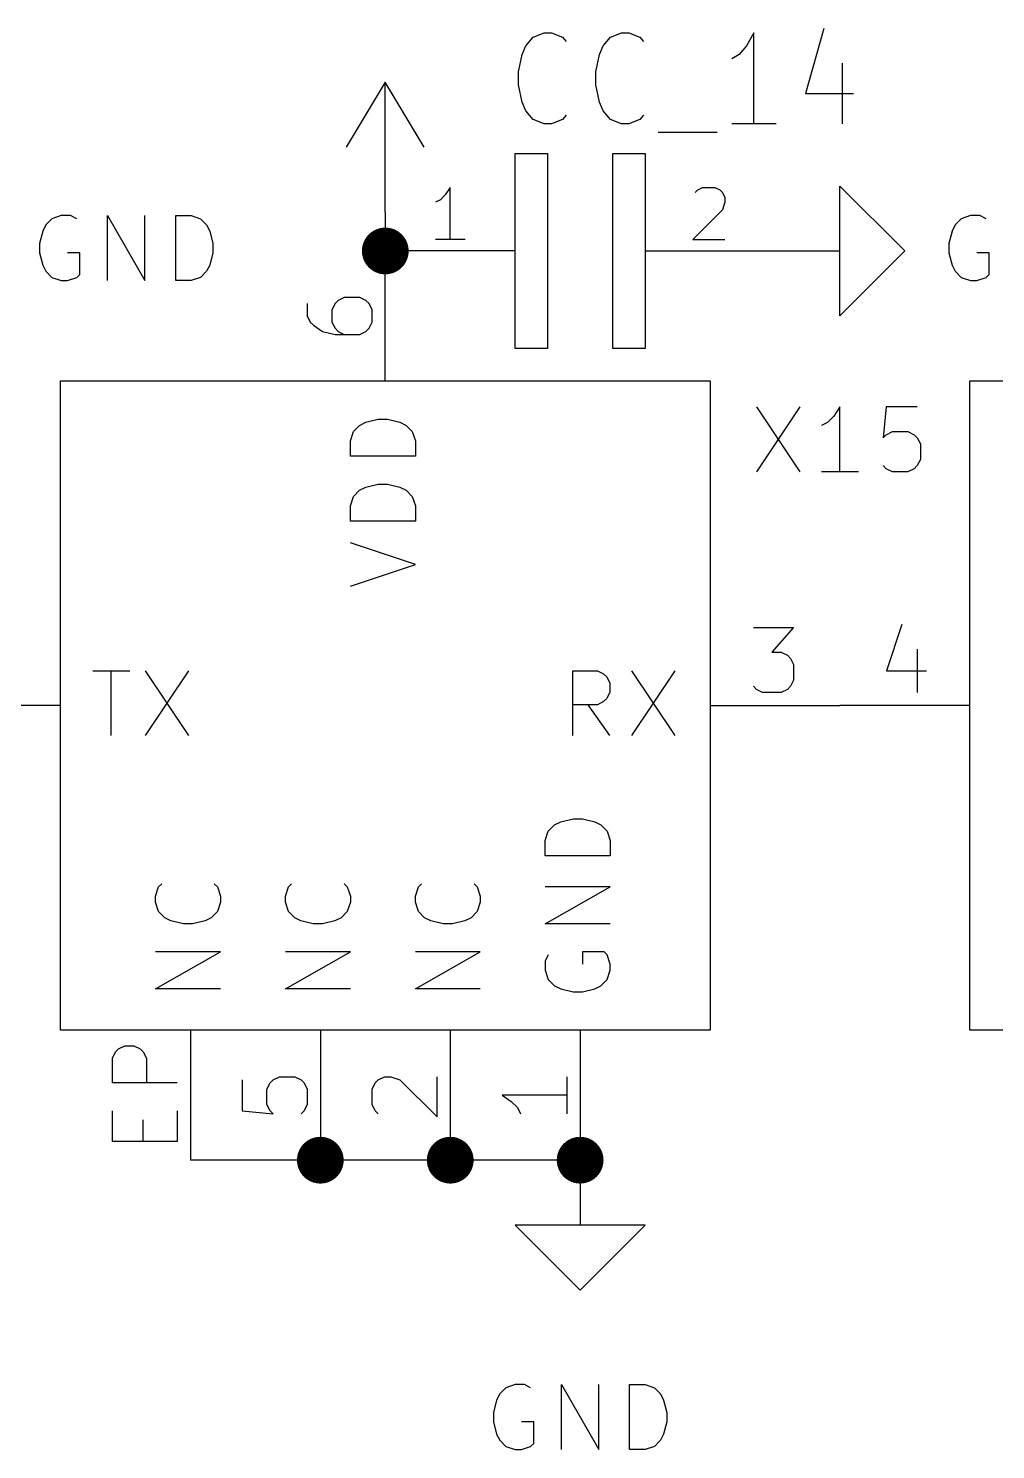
# Model space of a CAD drawing. Header units: millimetres. Extents: x 10 to 287, y -200 to -10.
# Drawn here: x 88.78 to 107.69, y -169.24 to -141.44 of the extents above; entities that cross this region are included whole.
import ezdxf

# ---------------------------------------------------------------- set-up
doc = ezdxf.new("R2010")
doc.units = ezdxf.units.MM
for name, color, linetype in [('GREENSIXTYFIVE', 129, 'CONTINUOUS'), ('LIGHTGREEN', 92, 'CONTINUOUS'), ('LIGHTRED', 12, 'CONTINUOUS'), ('RED', 14, 'CONTINUOUS')]:
    doc.layers.add(name, color=color, linetype=linetype)

msp = doc.modelspace()

# ---------------------------------------------------------------- linework, layer by layer
at = {"layer": 'GREENSIXTYFIVE', "linetype": 'CONTINUOUS'}
for p, q in [((104.3348, -141.444), (103.9749, -142.714)), ((104.3348, -141.444), (103.9749, -142.714)), ((98.5055, -141.7826), (98.6494, -141.6133)), ((98.5055, -141.7826), (98.6494, -141.6133)), ((98.6494, -141.6133), (98.8653, -141.5286)), ((98.6494, -141.6133), (98.8653, -141.5286)), ((98.8653, -141.5286), (99.0092, -141.5286)), ((98.8653, -141.5286), (99.0092, -141.5286)), ((99.0092, -141.5286), (99.2251, -141.6133)), ((99.0092, -141.5286), (99.2251, -141.6133)), ((99.2251, -141.6133), (99.2971, -141.698)), ((99.2251, -141.6133), (99.2971, -141.698)), ((100.0168, -141.7826), (100.1607, -141.6133)), ((100.0168, -141.7826), (100.1607, -141.6133)), ((100.1607, -141.6133), (100.3766, -141.5286)), ((100.1607, -141.6133), (100.3766, -141.5286)), ((100.3766, -141.5286), (100.5205, -141.5286)), ((100.3766, -141.5286), (100.5205, -141.5286)), ((100.5205, -141.5286), (100.7364, -141.6133)), ((100.5205, -141.5286), (100.7364, -141.6133)), ((100.7364, -141.6133), (100.8084, -141.698)), ((100.7364, -141.6133), (100.8084, -141.698)), ((102.9674, -141.5286), (102.8235, -141.7826)), ((102.9674, -141.5286), (102.8235, -141.7826)), ((102.9674, -143.3066), (102.9674, -141.5286)), ((102.9674, -143.3066), (102.9674, -141.5286)), ((98.3615, -142.2906), (98.4335, -141.952)), ((98.3615, -142.2906), (98.4335, -141.952)), ((98.4335, -141.952), (98.5055, -141.7826)), ((98.4335, -141.952), (98.5055, -141.7826)), ((99.8728, -142.2906), (99.9448, -141.952)), ((99.8728, -142.2906), (99.9448, -141.952)), ((99.9448, -141.952), (100.0168, -141.7826)), ((99.9448, -141.952), (100.0168, -141.7826)), ((102.6796, -141.952), (102.5356, -142.0366)), ((102.6796, -141.952), (102.5356, -142.0366)), ((102.8235, -141.7826), (102.6796, -141.952)), ((102.8235, -141.7826), (102.6796, -141.952)), ((98.3615, -142.5446), (98.3615, -142.2906)), ((98.3615, -142.5446), (98.3615, -142.2906)), ((99.8728, -142.5446), (99.8728, -142.2906)), ((99.8728, -142.5446), (99.8728, -142.2906)), ((104.6946, -142.1213), (104.6946, -143.3066)), ((104.6946, -142.1213), (104.6946, -143.3066)), ((98.4335, -142.8833), (98.3615, -142.5446)), ((98.4335, -142.8833), (98.3615, -142.5446)), ((99.9448, -142.8833), (99.8728, -142.5446)), ((99.9448, -142.8833), (99.8728, -142.5446)), ((103.9749, -142.714), (104.9105, -142.714)), ((103.9749, -142.714), (104.9105, -142.714)), ((98.5055, -143.0526), (98.4335, -142.8833)), ((98.5055, -143.0526), (98.4335, -142.8833)), ((98.6494, -143.222), (98.5055, -143.0526)), ((98.6494, -143.222), (98.5055, -143.0526)), ((100.0168, -143.0526), (99.9448, -142.8833)), ((100.0168, -143.0526), (99.9448, -142.8833)), ((100.1607, -143.222), (100.0168, -143.0526)), ((100.1607, -143.222), (100.0168, -143.0526)), ((98.8653, -143.3066), (98.6494, -143.222)), ((98.8653, -143.3066), (98.6494, -143.222)), ((99.0092, -143.3066), (98.8653, -143.3066)), ((99.0092, -143.3066), (98.8653, -143.3066)), ((99.2251, -143.222), (99.0092, -143.3066)), ((99.2251, -143.222), (99.0092, -143.3066)), ((99.2971, -143.1373), (99.2251, -143.222)), ((99.2971, -143.1373), (99.2251, -143.222)), ((100.3766, -143.3066), (100.1607, -143.222)), ((100.3766, -143.3066), (100.1607, -143.222)), ((100.5205, -143.3066), (100.3766, -143.3066)), ((100.5205, -143.3066), (100.3766, -143.3066)), ((100.7364, -143.222), (100.5205, -143.3066)), ((100.7364, -143.222), (100.5205, -143.3066)), ((100.8084, -143.1373), (100.7364, -143.222)), ((100.8084, -143.1373), (100.7364, -143.222)), ((103.3992, -143.3066), (102.5356, -143.3066)), ((103.3992, -143.3066), (102.5356, -143.3066)), ((101.0963, -143.476), (102.2477, -143.476)), ((101.0963, -143.476), (102.2477, -143.476)), ((89.12, -145.2866), (89.0595, -145.4075)), ((89.12, -145.2866), (89.0595, -145.4075)), ((89.241, -145.1656), (89.12, -145.2866)), ((89.241, -145.1656), (89.12, -145.2866)), ((89.4224, -145.1051), (89.241, -145.1656)), ((89.4224, -145.1051), (89.241, -145.1656)), ((89.6038, -145.1051), (89.4224, -145.1051)), ((89.6038, -145.1051), (89.4224, -145.1051)), ((89.7248, -145.1656), (89.6038, -145.1051)), ((89.7248, -145.1656), (89.6038, -145.1051)), ((90.3295, -146.3751), (90.3295, -145.1051)), ((90.3295, -145.1051), (91.0552, -146.3751)), ((90.3295, -146.3751), (90.3295, -145.1051)), ((90.3295, -145.1051), (91.0552, -146.3751)), ((91.0552, -146.3751), (91.0552, -145.1051)), ((91.0552, -146.3751), (91.0552, -145.1051)), ((91.66, -146.3751), (91.66, -145.1051)), ((91.66, -145.1051), (91.9624, -145.1051)), ((91.66, -146.3751), (91.66, -145.1051)), ((91.66, -145.1051), (91.9624, -145.1051)), ((91.9624, -145.1051), (92.1438, -145.1656)), ((91.9624, -145.1051), (92.1438, -145.1656)), ((92.1438, -145.1656), (92.2648, -145.2866)), ((92.1438, -145.1656), (92.2648, -145.2866)), ((92.2648, -145.2866), (92.3253, -145.4075)), ((92.2648, -145.2866), (92.3253, -145.4075)), ((106.9, -145.2866), (106.8395, -145.4075)), ((106.9, -145.2866), (106.8395, -145.4075)), ((107.021, -145.1656), (106.9, -145.2866)), ((107.021, -145.1656), (106.9, -145.2866)), ((107.2024, -145.1051), (107.021, -145.1656)), ((107.2024, -145.1051), (107.021, -145.1656)), ((107.3838, -145.1051), (107.2024, -145.1051)), ((107.3838, -145.1051), (107.2024, -145.1051)), ((107.5048, -145.1656), (107.3838, -145.1051)), ((107.5048, -145.1656), (107.3838, -145.1051)), ((89.0595, -145.4075), (88.9991, -145.6494)), ((89.0595, -145.4075), (88.9991, -145.6494)), ((92.3253, -145.4075), (92.3857, -145.6494)), ((92.3253, -145.4075), (92.3857, -145.6494)), ((106.8395, -145.4075), (106.7791, -145.6494)), ((106.8395, -145.4075), (106.7791, -145.6494)), ((88.9991, -145.6494), (88.9991, -145.8308)), ((88.9991, -145.6494), (88.9991, -145.8308)), ((88.9991, -145.8308), (89.0595, -146.0727)), ((88.9991, -145.8308), (89.0595, -146.0727)), ((89.7852, -145.8308), (89.5433, -145.8308)), ((89.7852, -145.8308), (89.5433, -145.8308)), ((89.7852, -146.2542), (89.7852, -145.8308)), ((89.7852, -146.2542), (89.7852, -145.8308)), ((92.3857, -145.8308), (92.3253, -146.0727)), ((92.3857, -145.8308), (92.3253, -146.0727)), ((92.3857, -145.6494), (92.3857, -145.8308)), ((92.3857, -145.6494), (92.3857, -145.8308)), ((106.7791, -145.6494), (106.7791, -145.8308)), ((106.7791, -145.6494), (106.7791, -145.8308)), ((106.7791, -145.8308), (106.8395, -146.0727)), ((106.7791, -145.8308), (106.8395, -146.0727)), ((107.5652, -145.8308), (107.3233, -145.8308)), ((107.5652, -145.8308), (107.3233, -145.8308)), ((107.5652, -146.2542), (107.5652, -145.8308)), ((107.5652, -146.2542), (107.5652, -145.8308)), ((89.0595, -146.0727), (89.12, -146.1937)), ((89.0595, -146.0727), (89.12, -146.1937)), ((92.3253, -146.0727), (92.2648, -146.1937)), ((92.3253, -146.0727), (92.2648, -146.1937)), ((106.8395, -146.0727), (106.9, -146.1937)), ((106.8395, -146.0727), (106.9, -146.1937)), ((89.12, -146.1937), (89.241, -146.3147)), ((89.12, -146.1937), (89.241, -146.3147)), ((89.241, -146.3147), (89.4224, -146.3751)), ((89.241, -146.3147), (89.4224, -146.3751)), ((89.4224, -146.3751), (89.5433, -146.3751)), ((89.4224, -146.3751), (89.5433, -146.3751)), ((89.5433, -146.3751), (89.7248, -146.3147)), ((89.5433, -146.3751), (89.7248, -146.3147)), ((89.7248, -146.3147), (89.7852, -146.2542)), ((89.7248, -146.3147), (89.7852, -146.2542)), ((91.9624, -146.3751), (91.66, -146.3751)), ((91.9624, -146.3751), (91.66, -146.3751)), ((92.1438, -146.3147), (91.9624, -146.3751)), ((92.1438, -146.3147), (91.9624, -146.3751)), ((92.2648, -146.1937), (92.1438, -146.3147)), ((92.2648, -146.1937), (92.1438, -146.3147)), ((106.9, -146.1937), (107.021, -146.3147)), ((106.9, -146.1937), (107.021, -146.3147)), ((107.021, -146.3147), (107.2024, -146.3751)), ((107.021, -146.3147), (107.2024, -146.3751)), ((107.2024, -146.3751), (107.3233, -146.3751)), ((107.2024, -146.3751), (107.3233, -146.3751)), ((107.3233, -146.3751), (107.5048, -146.3147)), ((107.3233, -146.3751), (107.5048, -146.3147)), ((107.5048, -146.3147), (107.5652, -146.2542)), ((107.5048, -146.3147), (107.5652, -146.2542)), ((103.0151, -148.845), (103.8617, -150.115)), ((103.8617, -148.845), (103.0151, -150.115)), ((103.0151, -148.845), (103.8617, -150.115)), ((103.8617, -148.845), (103.0151, -150.115)), ((104.6479, -148.845), (104.527, -149.0265)), ((104.6479, -148.845), (104.527, -149.0265)), ((104.6479, -150.115), (104.6479, -148.845)), ((104.6479, -150.115), (104.6479, -148.845)), ((105.555, -148.845), (105.4946, -149.4498)), ((105.555, -148.845), (105.4946, -149.4498)), ((106.1598, -148.845), (105.555, -148.845)), ((106.1598, -148.845), (105.555, -148.845)), ((95.136, -149.3278), (95.257, -149.2068)), ((95.136, -149.3278), (95.257, -149.2068)), ((95.257, -149.2068), (95.3779, -149.1463)), ((95.257, -149.2068), (95.3779, -149.1463)), ((95.3779, -149.1463), (95.6198, -149.0859)), ((95.3779, -149.1463), (95.6198, -149.0859)), ((95.6198, -149.0859), (95.8012, -149.0859)), ((95.6198, -149.0859), (95.8012, -149.0859)), ((95.8012, -149.0859), (96.0431, -149.1463)), ((95.8012, -149.0859), (96.0431, -149.1463)), ((96.0431, -149.1463), (96.1641, -149.2068)), ((96.0431, -149.1463), (96.1641, -149.2068)), ((96.1641, -149.2068), (96.2851, -149.3278)), ((96.1641, -149.2068), (96.2851, -149.3278)), ((104.406, -149.1474), (104.2851, -149.2079)), ((104.406, -149.1474), (104.2851, -149.2079)), ((104.527, -149.0265), (104.406, -149.1474)), ((104.527, -149.0265), (104.406, -149.1474)), ((95.0755, -149.5092), (95.136, -149.3278)), ((95.0755, -149.5092), (95.136, -149.3278)), ((95.0755, -149.8116), (95.0755, -149.5092)), ((95.0755, -149.8116), (95.0755, -149.5092)), ((96.2851, -149.3278), (96.3455, -149.5092)), ((96.2851, -149.3278), (96.3455, -149.5092)), ((96.3455, -149.5092), (96.3455, -149.8116)), ((96.3455, -149.5092), (96.3455, -149.8116)), ((105.4946, -149.4498), (105.555, -149.3893)), ((105.4946, -149.4498), (105.555, -149.3893)), ((105.555, -149.3893), (105.676, -149.3288)), ((105.555, -149.3893), (105.676, -149.3288)), ((105.676, -149.3288), (105.9784, -149.3288)), ((105.676, -149.3288), (105.9784, -149.3288)), ((105.9784, -149.3288), (106.0993, -149.3893)), ((105.9784, -149.3288), (106.0993, -149.3893)), ((106.0993, -149.3893), (106.1598, -149.4498)), ((106.0993, -149.3893), (106.1598, -149.4498)), ((106.1598, -149.4498), (106.2203, -149.5707)), ((106.1598, -149.4498), (106.2203, -149.5707)), ((106.2203, -149.5707), (106.2203, -149.8731)), ((106.2203, -149.5707), (106.2203, -149.8731)), ((96.3455, -149.8116), (95.0755, -149.8116)), ((96.3455, -149.8116), (95.0755, -149.8116)), ((105.555, -150.0546), (105.4946, -149.9941)), ((105.555, -150.0546), (105.4946, -149.9941)), ((105.676, -150.115), (105.555, -150.0546)), ((105.676, -150.115), (105.555, -150.0546)), ((106.0993, -150.0546), (105.9784, -150.115)), ((106.0993, -150.0546), (105.9784, -150.115)), ((106.1598, -149.9941), (106.0993, -150.0546)), ((106.1598, -149.9941), (106.0993, -150.0546)), ((106.2203, -149.8731), (106.1598, -149.9941)), ((106.2203, -149.8731), (106.1598, -149.9941)), ((105.0108, -150.115), (104.2851, -150.115)), ((105.0108, -150.115), (104.2851, -150.115)), ((105.9784, -150.115), (105.676, -150.115)), ((105.9784, -150.115), (105.676, -150.115)), ((95.0755, -150.7792), (95.136, -150.5978)), ((95.0755, -150.7792), (95.136, -150.5978)), ((95.136, -150.5978), (95.257, -150.4768)), ((95.136, -150.5978), (95.257, -150.4768)), ((95.257, -150.4768), (95.3779, -150.4163)), ((95.257, -150.4768), (95.3779, -150.4163)), ((95.3779, -150.4163), (95.6198, -150.3559)), ((95.3779, -150.4163), (95.6198, -150.3559)), ((95.6198, -150.3559), (95.8012, -150.3559)), ((95.6198, -150.3559), (95.8012, -150.3559)), ((95.8012, -150.3559), (96.0431, -150.4163)), ((95.8012, -150.3559), (96.0431, -150.4163)), ((96.0431, -150.4163), (96.1641, -150.4768)), ((96.0431, -150.4163), (96.1641, -150.4768)), ((96.1641, -150.4768), (96.2851, -150.5978)), ((96.1641, -150.4768), (96.2851, -150.5978)), ((96.2851, -150.5978), (96.3455, -150.7792)), ((96.2851, -150.5978), (96.3455, -150.7792)), ((95.0755, -151.0816), (95.0755, -150.7792)), ((95.0755, -151.0816), (95.0755, -150.7792)), ((96.3455, -150.7792), (96.3455, -151.0816)), ((96.3455, -150.7792), (96.3455, -151.0816)), ((96.3455, -151.0816), (95.0755, -151.0816)), ((96.3455, -151.0816), (95.0755, -151.0816)), ((96.3455, -151.9283), (95.0755, -151.5049)), ((96.3455, -151.9283), (95.0755, -151.5049)), ((95.0755, -152.3516), (96.3455, -151.9283)), ((95.0755, -152.3516), (96.3455, -151.9283)), ((90.0369, -154.0035), (90.7626, -154.0035)), ((90.0369, -154.0035), (90.7626, -154.0035)), ((90.3998, -155.2735), (90.3998, -154.0035)), ((90.3998, -155.2735), (90.3998, -154.0035)), ((91.065, -154.0035), (91.9116, -155.2735)), ((91.9116, -154.0035), (91.065, -155.2735)), ((91.065, -154.0035), (91.9116, -155.2735)), ((91.9116, -154.0035), (91.065, -155.2735)), ((99.4228, -155.2735), (99.4228, -154.0035)), ((99.4228, -154.0035), (99.9066, -154.0035)), ((99.4228, -155.2735), (99.4228, -154.0035)), ((99.4228, -154.0035), (99.9066, -154.0035)), ((99.9066, -154.0035), (100.0276, -154.064)), ((99.9066, -154.0035), (100.0276, -154.064)), ((100.0276, -154.064), (100.0881, -154.1245)), ((100.0276, -154.064), (100.0881, -154.1245)), ((100.0881, -154.1245), (100.1485, -154.2454)), ((100.0881, -154.1245), (100.1485, -154.2454)), ((100.5719, -154.0035), (101.4185, -155.2735)), ((101.4185, -154.0035), (100.5719, -155.2735)), ((100.5719, -154.0035), (101.4185, -155.2735)), ((101.4185, -154.0035), (100.5719, -155.2735)), ((100.1485, -154.4269), (100.0881, -154.5478)), ((100.1485, -154.4269), (100.0881, -154.5478)), ((100.1485, -154.2454), (100.1485, -154.4269)), ((100.1485, -154.2454), (100.1485, -154.4269)), ((99.9066, -154.6688), (99.4228, -154.6688)), ((99.9066, -154.6688), (99.4228, -154.6688)), ((100.1485, -155.2735), (99.7252, -154.6688)), ((100.1485, -155.2735), (99.7252, -154.6688)), ((100.0276, -154.6083), (99.9066, -154.6688)), ((100.0276, -154.6083), (99.9066, -154.6688)), ((100.0881, -154.5478), (100.0276, -154.6083)), ((100.0881, -154.5478), (100.0276, -154.6083)), ((99.067, -157.0203), (99.1879, -156.9598)), ((99.067, -157.0203), (99.1879, -156.9598)), ((99.1879, -156.9598), (99.4298, -156.8994)), ((99.1879, -156.9598), (99.4298, -156.8994)), ((99.4298, -156.8994), (99.6112, -156.8994)), ((99.4298, -156.8994), (99.6112, -156.8994)), ((99.6112, -156.8994), (99.8531, -156.9598)), ((99.6112, -156.8994), (99.8531, -156.9598)), ((99.8531, -156.9598), (99.9741, -157.0203)), ((99.8531, -156.9598), (99.9741, -157.0203)), ((98.8855, -157.3227), (98.946, -157.1413)), ((98.8855, -157.3227), (98.946, -157.1413)), ((98.946, -157.1413), (99.067, -157.0203)), ((98.946, -157.1413), (99.067, -157.0203)), ((99.9741, -157.0203), (100.0951, -157.1413)), ((99.9741, -157.0203), (100.0951, -157.1413)), ((100.0951, -157.1413), (100.1555, -157.3227)), ((100.0951, -157.1413), (100.1555, -157.3227)), ((98.8855, -157.6251), (98.8855, -157.3227)), ((98.8855, -157.6251), (98.8855, -157.3227)), ((100.1555, -157.3227), (100.1555, -157.6251)), ((100.1555, -157.3227), (100.1555, -157.6251)), ((100.1555, -157.6251), (98.8855, -157.6251)), ((100.1555, -157.6251), (98.8855, -157.6251)), ((91.2655, -158.4113), (91.326, -158.2298)), ((91.2655, -158.4113), (91.326, -158.2298)), ((91.326, -158.2298), (91.3865, -158.1694)), ((91.326, -158.2298), (91.3865, -158.1694)), ((92.4146, -158.1694), (92.4751, -158.2298)), ((92.4146, -158.1694), (92.4751, -158.2298)), ((92.4751, -158.2298), (92.5355, -158.4113)), ((92.4751, -158.2298), (92.5355, -158.4113)), ((93.8055, -158.4113), (93.866, -158.2298)), ((93.8055, -158.4113), (93.866, -158.2298)), ((93.866, -158.2298), (93.9265, -158.1694)), ((93.866, -158.2298), (93.9265, -158.1694)), ((94.9546, -158.1694), (95.0151, -158.2298)), ((94.9546, -158.1694), (95.0151, -158.2298)), ((95.0151, -158.2298), (95.0755, -158.4113)), ((95.0151, -158.2298), (95.0755, -158.4113)), ((96.3455, -158.4113), (96.406, -158.2298)), ((96.3455, -158.4113), (96.406, -158.2298)), ((96.406, -158.2298), (96.4665, -158.1694)), ((96.406, -158.2298), (96.4665, -158.1694)), ((97.4946, -158.1694), (97.5551, -158.2298)), ((97.4946, -158.1694), (97.5551, -158.2298)), ((97.5551, -158.2298), (97.6155, -158.4113)), ((97.5551, -158.2298), (97.6155, -158.4113)), ((98.8855, -158.9556), (100.1555, -158.2299)), ((100.1555, -158.2299), (98.8855, -158.2299)), ((98.8855, -158.9556), (100.1555, -158.2299)), ((100.1555, -158.2299), (98.8855, -158.2299)), ((91.2655, -158.5322), (91.2655, -158.4113)), ((91.2655, -158.5322), (91.2655, -158.4113)), ((91.326, -158.7136), (91.2655, -158.5322)), ((91.326, -158.7136), (91.2655, -158.5322)), ((92.5355, -158.5322), (92.4751, -158.7136)), ((92.5355, -158.5322), (92.4751, -158.7136)), ((92.5355, -158.4113), (92.5355, -158.5322)), ((92.5355, -158.4113), (92.5355, -158.5322)), ((93.8055, -158.5322), (93.8055, -158.4113)), ((93.8055, -158.5322), (93.8055, -158.4113)), ((93.866, -158.7136), (93.8055, -158.5322)), ((93.866, -158.7136), (93.8055, -158.5322)), ((95.0755, -158.5322), (95.0151, -158.7136)), ((95.0755, -158.5322), (95.0151, -158.7136)), ((95.0755, -158.4113), (95.0755, -158.5322)), ((95.0755, -158.4113), (95.0755, -158.5322)), ((96.3455, -158.5322), (96.3455, -158.4113)), ((96.3455, -158.5322), (96.3455, -158.4113)), ((96.406, -158.7136), (96.3455, -158.5322)), ((96.406, -158.7136), (96.3455, -158.5322)), ((97.6155, -158.5322), (97.5551, -158.7136)), ((97.6155, -158.5322), (97.5551, -158.7136)), ((97.6155, -158.4113), (97.6155, -158.5322)), ((97.6155, -158.4113), (97.6155, -158.5322)), ((91.447, -158.8346), (91.326, -158.7136)), ((91.447, -158.8346), (91.326, -158.7136)), ((91.5679, -158.8951), (91.447, -158.8346)), ((91.5679, -158.8951), (91.447, -158.8346)), ((91.8098, -158.9555), (91.5679, -158.8951)), ((91.8098, -158.9555), (91.5679, -158.8951)), ((91.9912, -158.9555), (91.8098, -158.9555)), ((91.9912, -158.9555), (91.8098, -158.9555)), ((92.2331, -158.8951), (91.9912, -158.9555)), ((92.2331, -158.8951), (91.9912, -158.9555)), ((92.3541, -158.8346), (92.2331, -158.8951)), ((92.3541, -158.8346), (92.2331, -158.8951)), ((92.4751, -158.7136), (92.3541, -158.8346)), ((92.4751, -158.7136), (92.3541, -158.8346)), ((93.987, -158.8346), (93.866, -158.7136)), ((93.987, -158.8346), (93.866, -158.7136)), ((94.1079, -158.8951), (93.987, -158.8346)), ((94.1079, -158.8951), (93.987, -158.8346)), ((94.3498, -158.9555), (94.1079, -158.8951)), ((94.3498, -158.9555), (94.1079, -158.8951)), ((94.5312, -158.9555), (94.3498, -158.9555)), ((94.5312, -158.9555), (94.3498, -158.9555)), ((94.7731, -158.8951), (94.5312, -158.9555)), ((94.7731, -158.8951), (94.5312, -158.9555)), ((94.8941, -158.8346), (94.7731, -158.8951)), ((94.8941, -158.8346), (94.7731, -158.8951)), ((95.0151, -158.7136), (94.8941, -158.8346)), ((95.0151, -158.7136), (94.8941, -158.8346)), ((96.527, -158.8346), (96.406, -158.7136)), ((96.527, -158.8346), (96.406, -158.7136)), ((96.6479, -158.8951), (96.527, -158.8346)), ((96.6479, -158.8951), (96.527, -158.8346)), ((96.8898, -158.9555), (96.6479, -158.8951)), ((96.8898, -158.9555), (96.6479, -158.8951)), ((97.0712, -158.9555), (96.8898, -158.9555)), ((97.0712, -158.9555), (96.8898, -158.9555)), ((97.3131, -158.8951), (97.0712, -158.9555)), ((97.3131, -158.8951), (97.0712, -158.9555)), ((97.4341, -158.8346), (97.3131, -158.8951)), ((97.4341, -158.8346), (97.3131, -158.8951)), ((97.5551, -158.7136), (97.4341, -158.8346)), ((97.5551, -158.7136), (97.4341, -158.8346)), ((100.1555, -158.9556), (98.8855, -158.9556)), ((100.1555, -158.9556), (98.8855, -158.9556)), ((91.2655, -160.2256), (92.5355, -159.4999)), ((92.5355, -159.4999), (91.2655, -159.4999)), ((91.2655, -160.2256), (92.5355, -159.4999)), ((92.5355, -159.4999), (91.2655, -159.4999)), ((93.8055, -160.2256), (95.0755, -159.4999)), ((95.0755, -159.4999), (93.8055, -159.4999)), ((93.8055, -160.2256), (95.0755, -159.4999)), ((95.0755, -159.4999), (93.8055, -159.4999)), ((96.3455, -160.2256), (97.6155, -159.4999)), ((97.6155, -159.4999), (96.3455, -159.4999)), ((96.3455, -160.2256), (97.6155, -159.4999)), ((97.6155, -159.4999), (96.3455, -159.4999)), ((100.0346, -159.4999), (99.6112, -159.4999)), ((99.6112, -159.4999), (99.6112, -159.7418)), ((100.0346, -159.4999), (99.6112, -159.4999)), ((99.6112, -159.4999), (99.6112, -159.7418)), ((100.0951, -159.5603), (100.0346, -159.4999)), ((100.0951, -159.5603), (100.0346, -159.4999)), ((98.946, -159.5603), (98.8855, -159.6813)), ((98.946, -159.5603), (98.8855, -159.6813)), ((98.8855, -159.6813), (98.8855, -159.8627)), ((98.8855, -159.6813), (98.8855, -159.8627)), ((100.1555, -159.7418), (100.0951, -159.5603)), ((100.1555, -159.7418), (100.0951, -159.5603)), ((100.1555, -159.8627), (100.1555, -159.7418)), ((100.1555, -159.8627), (100.1555, -159.7418)), ((98.8855, -159.8627), (98.946, -160.0441)), ((98.8855, -159.8627), (98.946, -160.0441)), ((98.946, -160.0441), (99.067, -160.1651)), ((98.946, -160.0441), (99.067, -160.1651)), ((99.9741, -160.1651), (100.0951, -160.0441)), ((99.9741, -160.1651), (100.0951, -160.0441)), ((100.0951, -160.0441), (100.1555, -159.8627)), ((100.0951, -160.0441), (100.1555, -159.8627)), ((92.5355, -160.2256), (91.2655, -160.2256)), ((92.5355, -160.2256), (91.2655, -160.2256)), ((95.0755, -160.2256), (93.8055, -160.2256)), ((95.0755, -160.2256), (93.8055, -160.2256)), ((97.6155, -160.2256), (96.3455, -160.2256)), ((97.6155, -160.2256), (96.3455, -160.2256)), ((99.067, -160.1651), (99.1879, -160.2256)), ((99.067, -160.1651), (99.1879, -160.2256)), ((99.1879, -160.2256), (99.4298, -160.286)), ((99.1879, -160.2256), (99.4298, -160.286)), ((99.4298, -160.286), (99.6112, -160.286)), ((99.4298, -160.286), (99.6112, -160.286)), ((99.6112, -160.286), (99.8531, -160.2256)), ((99.6112, -160.286), (99.8531, -160.2256)), ((99.8531, -160.2256), (99.9741, -160.1651)), ((99.8531, -160.2256), (99.9741, -160.1651)), ((98.1165, -168.0257), (97.9955, -168.1467)), ((98.1165, -168.0257), (97.9955, -168.1467)), ((98.2979, -167.9652), (98.1165, -168.0257)), ((98.2979, -167.9652), (98.1165, -168.0257)), ((98.4793, -167.9652), (98.2979, -167.9652)), ((98.4793, -167.9652), (98.2979, -167.9652)), ((98.6003, -168.0257), (98.4793, -167.9652)), ((98.6003, -168.0257), (98.4793, -167.9652)), ((99.205, -169.2352), (99.205, -167.9652)), ((99.205, -167.9652), (99.9307, -169.2352)), ((99.205, -169.2352), (99.205, -167.9652)), ((99.205, -167.9652), (99.9307, -169.2352)), ((99.9307, -169.2352), (99.9307, -167.9652)), ((99.9307, -169.2352), (99.9307, -167.9652)), ((100.5355, -169.2352), (100.5355, -167.9652)), ((100.5355, -167.9652), (100.8379, -167.9652)), ((100.5355, -169.2352), (100.5355, -167.9652)), ((100.5355, -167.9652), (100.8379, -167.9652)), ((100.8379, -167.9652), (101.0193, -168.0257)), ((100.8379, -167.9652), (101.0193, -168.0257)), ((101.0193, -168.0257), (101.1403, -168.1467)), ((101.0193, -168.0257), (101.1403, -168.1467)), ((97.935, -168.2676), (97.8746, -168.5095)), ((97.935, -168.2676), (97.8746, -168.5095)), ((97.9955, -168.1467), (97.935, -168.2676)), ((97.9955, -168.1467), (97.935, -168.2676)), ((101.1403, -168.1467), (101.2008, -168.2676)), ((101.1403, -168.1467), (101.2008, -168.2676)), ((101.2008, -168.2676), (101.2612, -168.5095)), ((101.2008, -168.2676), (101.2612, -168.5095)), ((97.8746, -168.5095), (97.8746, -168.6909)), ((97.8746, -168.5095), (97.8746, -168.6909)), ((97.8746, -168.6909), (97.935, -168.9328)), ((97.8746, -168.6909), (97.935, -168.9328)), ((98.6607, -168.6909), (98.4188, -168.6909)), ((98.6607, -168.6909), (98.4188, -168.6909)), ((98.6607, -169.1143), (98.6607, -168.6909)), ((98.6607, -169.1143), (98.6607, -168.6909)), ((101.2612, -168.6909), (101.2008, -168.9328)), ((101.2612, -168.6909), (101.2008, -168.9328)), ((101.2612, -168.5095), (101.2612, -168.6909)), ((101.2612, -168.5095), (101.2612, -168.6909)), ((97.935, -168.9328), (97.9955, -169.0538)), ((97.935, -168.9328), (97.9955, -169.0538)), ((101.2008, -168.9328), (101.1403, -169.0538)), ((101.2008, -168.9328), (101.1403, -169.0538)), ((97.9955, -169.0538), (98.1165, -169.1748)), ((97.9955, -169.0538), (98.1165, -169.1748)), ((98.1165, -169.1748), (98.2979, -169.2352)), ((98.1165, -169.1748), (98.2979, -169.2352)), ((98.2979, -169.2352), (98.4188, -169.2352)), ((98.2979, -169.2352), (98.4188, -169.2352)), ((98.4188, -169.2352), (98.6003, -169.1748)), ((98.4188, -169.2352), (98.6003, -169.1748)), ((98.6003, -169.1748), (98.6607, -169.1143)), ((98.6003, -169.1748), (98.6607, -169.1143)), ((100.8379, -169.2352), (100.5355, -169.2352)), ((100.8379, -169.2352), (100.5355, -169.2352)), ((101.0193, -169.1748), (100.8379, -169.2352)), ((101.0193, -169.1748), (100.8379, -169.2352)), ((101.1403, -169.0538), (101.0193, -169.1748)), ((101.1403, -169.0538), (101.0193, -169.1748))]:
    msp.add_line(p, q, dxfattribs=at)
at = {"layer": 'LIGHTGREEN', "linetype": 'CONTINUOUS'}
for p, q in [((95.758, -145.034), (95.758, -145.796)), ((94.488, -163.576), (91.948, -163.576)), ((97.028, -163.576), (94.488, -163.576)), ((99.568, -163.576), (97.028, -163.576))]:
    msp.add_line(p, q, dxfattribs=at)
at = {"layer": 'LIGHTGREEN', "const_width": 0.4572}
for points in [[(95.5294, -145.796, 1), (95.9866, -145.796, 1)], [(94.2594, -163.576, 1), (94.7166, -163.576, 1)], [(96.7994, -163.576, 1), (97.2566, -163.576, 1)], [(99.3394, -163.576, 1), (99.7966, -163.576, 1)]]:
    msp.add_lwpolyline(points, format="xyb", close=True, dxfattribs=at)
at = {"layer": 'LIGHTRED', "linetype": 'CONTINUOUS'}
for p, q in [((96.9312, -144.6992), (96.8344, -144.7959)), ((96.9312, -144.6992), (96.8344, -144.7959)), ((97.028, -144.554), (96.9312, -144.6992)), ((97.028, -144.554), (96.9312, -144.6992)), ((97.028, -145.57), (97.028, -144.554)), ((97.028, -145.57), (97.028, -144.554)), ((101.8177, -144.6508), (101.8661, -144.6024)), ((101.8177, -144.6508), (101.8661, -144.6024)), ((101.8661, -144.6024), (101.9628, -144.554)), ((101.8661, -144.6024), (101.9628, -144.554)), ((101.9628, -144.554), (102.2047, -144.554)), ((101.9628, -144.554), (102.2047, -144.554)), ((102.2047, -144.554), (102.3015, -144.6024)), ((102.2047, -144.554), (102.3015, -144.6024)), ((102.3015, -144.6024), (102.3499, -144.6508)), ((102.3015, -144.6024), (102.3499, -144.6508)), ((102.3499, -144.6508), (102.3982, -144.7476)), ((102.3499, -144.6508), (102.3982, -144.7476)), ((102.3982, -144.7476), (102.3982, -144.8443)), ((102.3982, -144.7476), (102.3982, -144.8443)), ((96.8344, -144.7959), (96.7377, -144.8443)), ((96.8344, -144.7959), (96.7377, -144.8443)), ((102.3499, -144.9895), (101.7693, -145.57)), ((102.3499, -144.9895), (101.7693, -145.57)), ((102.3982, -144.8443), (102.3499, -144.9895)), ((102.3982, -144.8443), (102.3499, -144.9895)), ((97.3182, -145.57), (96.7377, -145.57)), ((97.3182, -145.57), (96.7377, -145.57)), ((101.7693, -145.57), (102.3982, -145.57)), ((101.7693, -145.57), (102.3982, -145.57)), ((94.9566, -146.703), (94.8357, -146.7635)), ((94.9566, -146.703), (94.8357, -146.7635)), ((95.259, -146.703), (94.9566, -146.703)), ((95.259, -146.703), (94.9566, -146.703)), ((95.38, -146.7635), (95.259, -146.703)), ((95.38, -146.7635), (95.259, -146.703)), ((94.2309, -146.824), (94.2309, -147.0659)), ((94.2309, -146.824), (94.2309, -147.0659)), ((94.7752, -146.824), (94.7147, -146.9449)), ((94.7752, -146.824), (94.7147, -146.9449)), ((94.7147, -146.9449), (94.7147, -147.1868)), ((94.7147, -146.9449), (94.7147, -147.1868)), ((94.8357, -146.7635), (94.7752, -146.824)), ((94.8357, -146.7635), (94.7752, -146.824)), ((95.4405, -146.824), (95.38, -146.7635)), ((95.4405, -146.824), (95.38, -146.7635)), ((95.5009, -146.9449), (95.4405, -146.824)), ((95.5009, -146.9449), (95.4405, -146.824)), ((95.5009, -147.1868), (95.5009, -146.9449)), ((95.5009, -147.1868), (95.5009, -146.9449)), ((94.2309, -147.0659), (94.2914, -147.1868)), ((94.2309, -147.0659), (94.2914, -147.1868)), ((94.2914, -147.1868), (94.3519, -147.2473)), ((94.2914, -147.1868), (94.3519, -147.2473)), ((94.3519, -147.2473), (94.5333, -147.3683)), ((94.3519, -147.2473), (94.5333, -147.3683)), ((94.7147, -147.1868), (94.7752, -147.3078)), ((94.7147, -147.1868), (94.7752, -147.3078)), ((95.4405, -147.3078), (95.5009, -147.1868)), ((95.4405, -147.3078), (95.5009, -147.1868)), ((94.5333, -147.3683), (94.7752, -147.4287)), ((94.5333, -147.3683), (94.7752, -147.4287)), ((94.7752, -147.3078), (94.8357, -147.3683)), ((94.7752, -147.3078), (94.8357, -147.3683)), ((94.7752, -147.4287), (95.259, -147.4287)), ((94.7752, -147.4287), (95.259, -147.4287)), ((94.8357, -147.3683), (94.9566, -147.4287)), ((94.8357, -147.3683), (94.9566, -147.4287)), ((95.259, -147.4287), (95.38, -147.3683)), ((95.259, -147.4287), (95.38, -147.3683)), ((95.38, -147.3683), (95.4405, -147.3078)), ((95.38, -147.3683), (95.4405, -147.3078)), ((105.8575, -153.0985), (105.5552, -154.0056)), ((105.8575, -153.0985), (105.5552, -154.0056)), ((102.9547, -153.1589), (103.7409, -153.1589)), ((102.9547, -153.1589), (103.7409, -153.1589)), ((103.7409, -153.1589), (103.3175, -153.6427)), ((103.7409, -153.1589), (103.3175, -153.6427)), ((103.3175, -153.6427), (103.499, -153.6427)), ((103.3175, -153.6427), (103.499, -153.6427)), ((103.499, -153.6427), (103.6199, -153.7032)), ((103.499, -153.6427), (103.6199, -153.7032)), ((106.1599, -153.5823), (106.1599, -154.4289)), ((106.1599, -153.5823), (106.1599, -154.4289)), ((103.6199, -153.7032), (103.6804, -153.7637)), ((103.6199, -153.7032), (103.6804, -153.7637)), ((103.6804, -153.7637), (103.7409, -153.8846)), ((103.6804, -153.7637), (103.7409, -153.8846)), ((103.7409, -153.8846), (103.7409, -154.187)), ((103.7409, -153.8846), (103.7409, -154.187)), ((103.7409, -154.187), (103.6804, -154.308)), ((103.7409, -154.187), (103.6804, -154.308)), ((105.5552, -154.0056), (106.3413, -154.0056)), ((105.5552, -154.0056), (106.3413, -154.0056)), ((103.0152, -154.3685), (102.9547, -154.308)), ((103.0152, -154.3685), (102.9547, -154.308)), ((103.1361, -154.4289), (103.0152, -154.3685)), ((103.1361, -154.4289), (103.0152, -154.3685)), ((103.499, -154.4289), (103.1361, -154.4289)), ((103.499, -154.4289), (103.1361, -154.4289)), ((103.6199, -154.3685), (103.499, -154.4289)), ((103.6199, -154.3685), (103.499, -154.4289)), ((103.6804, -154.308), (103.6199, -154.3685)), ((103.6804, -154.308), (103.6199, -154.3685)), ((90.4209, -161.5803), (90.4814, -161.4593)), ((90.4209, -161.5803), (90.4814, -161.4593)), ((90.4814, -161.4593), (90.5419, -161.3988)), ((90.4814, -161.4593), (90.5419, -161.3988)), ((90.5419, -161.3988), (90.6628, -161.3384)), ((90.5419, -161.3988), (90.6628, -161.3384)), ((90.6628, -161.3384), (90.8443, -161.3384)), ((90.6628, -161.3384), (90.8443, -161.3384)), ((90.8443, -161.3384), (90.9652, -161.3988)), ((90.8443, -161.3384), (90.9652, -161.3988)), ((90.9652, -161.3988), (91.0257, -161.4593)), ((90.9652, -161.3988), (91.0257, -161.4593)), ((91.0257, -161.4593), (91.0862, -161.5803)), ((91.0257, -161.4593), (91.0862, -161.5803)), ((90.4209, -162.0641), (90.4209, -161.5803)), ((90.4209, -162.0641), (90.4209, -161.5803)), ((91.0862, -161.5803), (91.0862, -162.0641)), ((91.0862, -161.5803), (91.0862, -162.0641)), ((92.9609, -162.0035), (92.9609, -162.6083)), ((92.9609, -162.0035), (92.9609, -162.6083)), ((93.5052, -162.064), (93.5657, -162.0035)), ((93.5052, -162.064), (93.5657, -162.0035)), ((93.5657, -162.0035), (93.6866, -161.943)), ((93.5657, -162.0035), (93.6866, -161.943)), ((93.6866, -161.943), (93.989, -161.943)), ((93.6866, -161.943), (93.989, -161.943)), ((93.989, -161.943), (94.11, -162.0035)), ((93.989, -161.943), (94.11, -162.0035)), ((94.11, -162.0035), (94.1705, -162.064)), ((94.11, -162.0035), (94.1705, -162.064)), ((95.5614, -162.064), (95.6219, -162.0035)), ((95.5614, -162.064), (95.6219, -162.0035)), ((95.6219, -162.0035), (95.7428, -161.943)), ((95.6219, -162.0035), (95.7428, -161.943)), ((95.7428, -161.943), (95.8638, -161.943)), ((95.7428, -161.943), (95.8638, -161.943)), ((95.8638, -161.943), (96.0452, -162.0035)), ((95.8638, -161.943), (96.0452, -162.0035)), ((96.0452, -162.0035), (96.7709, -162.7292)), ((96.0452, -162.0035), (96.7709, -162.7292)), ((96.7709, -162.7292), (96.7709, -161.943)), ((96.7709, -162.7292), (96.7709, -161.943)), ((99.3109, -161.943), (99.3109, -162.6687)), ((99.3109, -161.943), (99.3109, -162.6687)), ((91.6909, -162.0641), (90.4209, -162.0641)), ((91.6909, -162.0641), (90.4209, -162.0641)), ((93.4447, -162.1849), (93.5052, -162.064)), ((93.4447, -162.1849), (93.5052, -162.064)), ((93.4447, -162.4873), (93.4447, -162.1849)), ((93.4447, -162.4873), (93.4447, -162.1849)), ((94.1705, -162.064), (94.2309, -162.1849)), ((94.1705, -162.064), (94.2309, -162.1849)), ((94.2309, -162.1849), (94.2309, -162.4873)), ((94.2309, -162.1849), (94.2309, -162.4873)), ((95.5009, -162.1849), (95.5614, -162.064)), ((95.5009, -162.1849), (95.5614, -162.064)), ((95.5009, -162.4873), (95.5009, -162.1849)), ((95.5009, -162.4873), (95.5009, -162.1849)), ((93.5052, -162.6083), (93.4447, -162.4873)), ((93.5052, -162.6083), (93.4447, -162.4873)), ((94.2309, -162.4873), (94.1705, -162.6083)), ((94.2309, -162.4873), (94.1705, -162.6083)), ((95.5614, -162.6083), (95.5009, -162.4873)), ((95.5614, -162.6083), (95.5009, -162.4873)), ((99.3109, -162.3059), (98.0409, -162.3059)), ((98.0409, -162.3059), (98.2224, -162.4268)), ((99.3109, -162.3059), (98.0409, -162.3059)), ((98.0409, -162.3059), (98.2224, -162.4268)), ((98.2224, -162.4268), (98.3433, -162.5478)), ((98.2224, -162.4268), (98.3433, -162.5478)), ((98.3433, -162.5478), (98.4038, -162.6687)), ((98.3433, -162.5478), (98.4038, -162.6687)), ((90.4209, -163.2131), (90.4209, -162.6083)), ((90.4209, -163.2131), (90.4209, -162.6083)), ((91.0257, -163.2131), (91.0257, -162.7897)), ((91.0257, -163.2131), (91.0257, -162.7897)), ((91.6909, -162.6083), (91.6909, -163.2131)), ((91.6909, -162.6083), (91.6909, -163.2131)), ((92.9609, -162.6083), (93.5657, -162.6687)), ((92.9609, -162.6083), (93.5657, -162.6687)), ((93.5657, -162.6687), (93.5052, -162.6083)), ((93.5657, -162.6687), (93.5052, -162.6083)), ((94.1705, -162.6083), (94.11, -162.6687)), ((94.1705, -162.6083), (94.11, -162.6687)), ((95.6219, -162.6687), (95.5614, -162.6083)), ((95.6219, -162.6687), (95.5614, -162.6083)), ((91.6909, -163.2131), (90.4209, -163.2131)), ((91.6909, -163.2131), (90.4209, -163.2131))]:
    msp.add_line(p, q, dxfattribs=at)
at = {"layer": 'RED', "linetype": 'CONTINUOUS'}
for p, q in [((95.758, -142.494), (94.996, -143.764)), ((96.52, -143.764), (95.758, -142.494)), ((95.758, -145.034), (95.758, -142.494)), ((98.298, -147.7029), (98.298, -143.891)), ((98.298, -143.891), (98.933, -143.891)), ((98.933, -143.891), (98.933, -147.7029)), ((100.2049, -147.7029), (100.2049, -143.891)), ((100.2049, -143.891), (100.838, -143.891)), ((100.838, -143.891), (100.838, -147.7029)), ((104.648, -145.796), (104.648, -144.526)), ((104.648, -144.526), (105.918, -145.796)), ((95.758, -148.336), (95.758, -145.796)), ((98.298, -145.796), (95.758, -145.796)), ((98.298, -145.796), (95.758, -145.796)), ((95.758, -148.336), (95.758, -145.796)), ((100.838, -145.796), (103.378, -145.796)), ((100.838, -145.796), (103.378, -145.796)), ((103.378, -145.796), (104.648, -145.796)), ((105.918, -145.796), (104.648, -147.066)), ((104.648, -147.066), (104.648, -145.796)), ((98.933, -147.7029), (98.298, -147.7029)), ((100.838, -147.7029), (100.2049, -147.7029)), ((89.408, -161.036), (89.408, -148.336)), ((89.408, -148.336), (102.108, -148.336)), ((102.108, -148.336), (102.108, -161.036)), ((107.188, -161.036), (107.188, -148.336)), ((107.188, -148.336), (119.888, -148.336)), ((89.408, -154.686), (86.868, -154.686)), ((89.408, -154.686), (86.868, -154.686)), ((102.108, -154.686), (104.648, -154.686)), ((102.108, -154.686), (104.648, -154.686)), ((107.188, -154.686), (104.648, -154.686)), ((107.188, -154.686), (104.648, -154.686)), ((102.108, -161.036), (89.408, -161.036)), ((91.948, -161.036), (91.948, -163.576)), ((91.948, -161.036), (91.948, -163.576)), ((94.488, -161.036), (94.488, -163.576)), ((94.488, -161.036), (94.488, -163.576)), ((97.028, -161.036), (97.028, -163.576)), ((97.028, -161.036), (97.028, -163.576)), ((99.568, -161.036), (99.568, -163.576)), ((99.568, -161.036), (99.568, -163.576)), ((119.888, -161.036), (107.188, -161.036)), ((99.568, -163.576), (99.568, -164.846)), ((99.568, -164.846), (98.298, -164.846)), ((98.298, -164.846), (99.568, -166.116)), ((99.568, -166.116), (100.838, -164.846)), ((100.838, -164.846), (99.568, -164.846))]:
    msp.add_line(p, q, dxfattribs=at)

doc.saveas('drawing.dxf')
